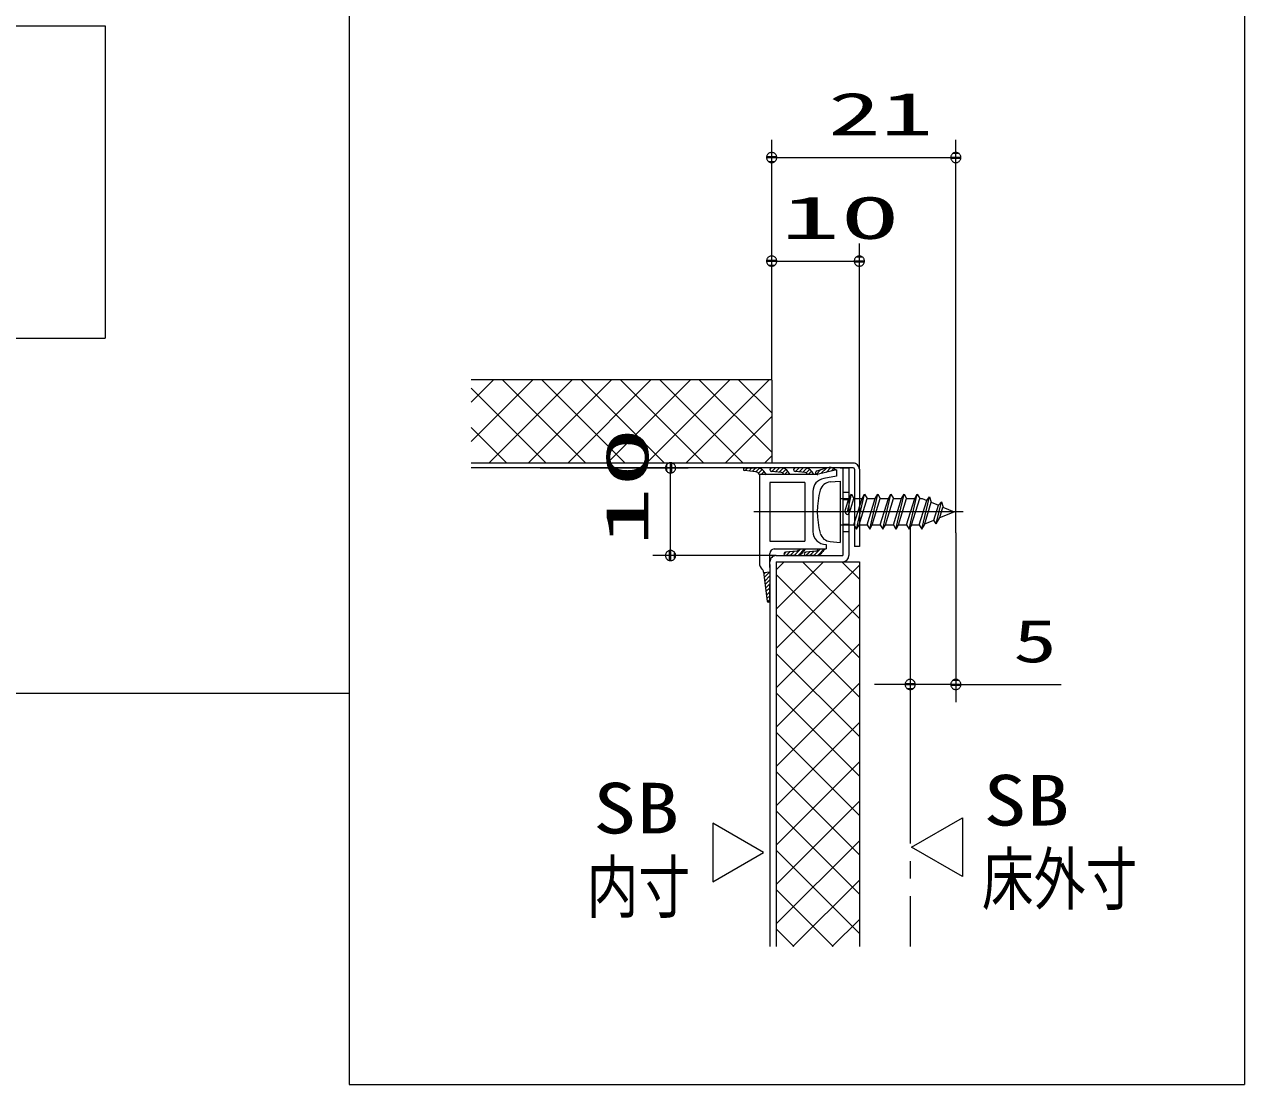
# Model space of a CAD drawing. Units: millimetres on the paper, scale 1:2. Extents: x -305 to 305, y -152 to 152.
# Drawn here: x -160.6 to -91, y -32.2 to 28.3 of the extents above; entities that cross this region are included whole.
import ezdxf
from ezdxf.enums import TextEntityAlignment as Align

# ---------------------------------------------------------------- set-up
doc = ezdxf.new("R2010")
doc.units = ezdxf.units.MM
doc.linetypes.add('LONG_CHAIN', pattern=[21, 18, -1, 1, -1])
doc.linetypes.add('LONG_DASHED2', pattern=[13, 12, -1])
for name, color, linetype, lineweight in [('0-0_TV', 7, 'Continuous', 9), ('0-1_S1', 7, 'Continuous', 9), ('0-3_0', 7, 'Continuous', 9)]:
    doc.layers.add(name, color=color, linetype=linetype, lineweight=lineweight)
doc.styles.add('ＭＳ ゴシック', font='')
doc.styles.get('ＭＳ ゴシック').set_extended_font_data('MS Gothic')

# ---------------------------------------------------------------- blocks, each defined once
blk = doc.blocks.new('_DOTSMALL')
at = {"layer": '0-3_0'}
for p, q in [((0.0746, 0.1), (-0.0746, 0.1)), ((0.1223, -0.0248), (-0.1223, -0.0248))]:
    blk.add_line(p, q, dxfattribs=at)
for points in [[(0.125, 0), (0.124, 0.0157), (0.1211, 0.0311), (0.1162, 0.046), (0.1095, 0.0602), (0.1011, 0.0735), (0.0911, 0.0856), (0.0797, 0.0963), (0.067, 0.1055), (0.0532, 0.1131), (0.0386, 0.1189), (0.0234, 0.1228), (0.0078, 0.1248), (-0.0078, 0.1248), (-0.0234, 0.1228), (-0.0386, 0.1189), (-0.0532, 0.1131), (-0.067, 0.1055), (-0.0797, 0.0963), (-0.0911, 0.0856), (-0.1011, 0.0735), (-0.1095, 0.0602), (-0.1162, 0.046), (-0.1211, 0.0311), (-0.124, 0.0157), (-0.125, 0), (0, 0)], [(-0.125, 0), (-0.124, -0.0157), (-0.1211, -0.0311), (-0.1162, -0.046), (-0.1095, -0.0602), (-0.1011, -0.0735), (-0.0911, -0.0856), (-0.0797, -0.0963), (-0.067, -0.1055), (-0.0532, -0.1131), (-0.0386, -0.1189), (-0.0234, -0.1228), (-0.0078, -0.1248), (0.0078, -0.1248), (0.0234, -0.1228), (0.0386, -0.1189), (0.0532, -0.1131), (0.067, -0.1055), (0.0797, -0.0963), (0.0911, -0.0856), (0.1011, -0.0735), (0.1095, -0.0602), (0.1162, -0.046), (0.1211, -0.0311), (0.124, -0.0157), (0.125, 0), (0, 0)]]:
    blk.add_lwpolyline(points, close=True, dxfattribs=at)

msp = doc.modelspace()

# ---------------------------------------------------------------- linework, layer by layer
at = {"layer": '0-0_TV'}
for p, q in [((-117.98, 8.02), (-117.98, 21.723)), ((-107.48, -0.687), (-107.48, 21.723)), ((-117.98, 20.723), (-107.48, 20.723)), ((-117.98, 8.02), (-117.98, 15.815)), ((-112.98, 2.945), (-112.98, 15.815)), ((-117.98, 14.815), (-112.98, 14.815)), ((-117.98, 8.045), (-135.108, 8.045)), ((-135.108, 6.778), (-133.841, 8.045)), ((-135.108, 4.533), (-131.596, 8.045)), ((-134.101, 3.295), (-129.351, 8.045)), ((-128.583, 3.295), (-133.333, 8.045)), ((-131.856, 3.295), (-127.106, 8.045)), ((-126.338, 3.295), (-131.088, 8.045)), ((-129.611, 3.295), (-124.861, 8.045)), ((-124.093, 3.295), (-128.843, 8.045)), ((-127.366, 3.295), (-122.616, 8.045)), ((-121.848, 3.295), (-126.598, 8.045)), ((-125.121, 3.295), (-120.371, 8.045)), ((-119.603, 3.295), (-124.353, 8.045)), ((-122.876, 3.295), (-118.126, 8.045)), ((-117.98, 3.918), (-122.108, 8.045)), ((-117.98, 6.163), (-119.863, 8.045)), ((-117.98, 8.02), (-117.98, 3.295)), ((-130.828, 3.295), (-135.108, 7.575)), ((-120.63, 3.295), (-117.98, 5.945)), ((-133.073, 3.295), (-135.108, 5.33)), ((-118.385, 3.295), (-117.98, 3.7)), ((-113.333, 3.295), (-135.108, 3.295)), ((-113.33, 3.02), (-135.108, 3.02)), ((-131.181, 3.02), (-122.747, 3.02)), ((-123.747, -1.98), (-123.747, 3.02)), ((-118.88, 2.792), (-119.529, 2.871)), ((-119.52, 3.02), (-118.817, 3.019)), ((-119.488, 2.866), (-119.334, 3.02)), ((-119.288, 2.842), (-119.11, 3.019)), ((-119.088, 2.817), (-118.886, 3.019)), ((-118.887, 2.793), (-118.681, 3)), ((-118.734, 2.722), (-118.529, 2.927)), ((-118.587, 2.645), (-118.415, 2.816)), ((-118.28, 2.645), (-118.425, 2.828)), ((-118.085, 2.922), (-117.987, 3.02)), ((-117.423, 2.764), (-117.995, 2.821)), ((-117.447, 3.02), (-117.99, 3.02)), ((-117.965, 2.818), (-117.763, 3.02)), ((-117.761, 2.797), (-117.538, 3.02)), ((-117.556, 2.777), (-117.328, 3.005)), ((-117.364, 2.745), (-117.172, 2.937)), ((-117.24, 2.645), (-117.055, 2.83)), ((-116.93, 2.645), (-117.03, 2.796)), ((-116.735, 2.925), (-116.64, 3.02)), ((-116.073, 2.764), (-116.645, 2.821)), ((-116.097, 3.02), (-116.64, 3.02)), ((-116.618, 2.818), (-116.415, 3.02)), ((-116.413, 2.798), (-116.191, 3.02)), ((-116.209, 2.778), (-115.98, 3.006)), ((-116.015, 2.746), (-115.823, 2.938)), ((-115.892, 2.645), (-115.706, 2.831)), ((-115.58, 2.645), (-115.68, 2.796)), ((-115.427, 2.661), (-115.168, 2.92)), ((-114.843, 3.025), (-115.409, 2.843)), ((-114.28, 2.901), (-115.38, 2.645)), ((-115.17, 2.694), (-114.838, 3.026)), ((-114.878, 2.762), (-114.599, 3.04)), ((-114.585, 2.83), (-114.436, 2.979)), ((-114.324, 2.89), (-114.347, 2.912)), ((-114.28, 2.901), (-114.28, 2.545)), ((-114.08, 3.02), (-113.58, 3.02)), ((-113.93, 3.02), (-113.93, -1.98)), ((-113.93, 3.02), (-113.58, 3.02)), ((-113.58, 3.02), (-113.58, -1.98)), ((-113.255, 2.945), (-113.255, -1.455)), ((-112.98, 2.945), (-112.98, -1.455)), ((-118.68, 2.645), (-118.691, 2.665)), ((-118.68, 2.645), (-118.68, -2.399)), ((-115.38, 2.645), (-118.68, 2.645)), ((-118.362, 2.645), (-118.316, 2.691)), ((-118.08, 2.195), (-118.08, -1.155)), ((-116.08, 2.195), (-118.08, 2.195)), ((-117.281, 2.645), (-117.307, 2.69)), ((-117.015, 2.645), (-116.964, 2.696)), ((-116.08, 2.195), (-116.08, -1.155)), ((-115.931, 2.645), (-115.957, 2.69)), ((-115.668, 2.645), (-115.615, 2.698)), ((-114.28, 2.545), (-115.011, 2.416)), ((-114.64, 2.221), (-114.08, 2.27)), ((-114.08, 2.27), (-114.08, -1.23)), ((-115.63, 1.678), (-115.63, -0.603)), ((-113.661, 0.52), (-113.43, 1.52)), ((-113.575, 1.27), (-113.43, 1.52)), ((-113.43, 1.52), (-113.286, 1.27)), ((-113.142, -0.48), (-112.68, 1.52)), ((-112.825, 1.27), (-112.68, 1.52)), ((-112.68, 1.52), (-112.536, 1.27)), ((-112.392, -0.48), (-111.93, 1.52)), ((-112.075, 1.27), (-111.93, 1.52)), ((-111.93, 1.52), (-111.786, 1.27)), ((-111.642, -0.48), (-111.18, 1.52)), ((-111.324, 1.27), (-111.18, 1.52)), ((-111.18, 1.52), (-111.036, 1.27)), ((-110.892, -0.48), (-110.43, 1.52)), ((-110.574, 1.27), (-110.43, 1.52)), ((-110.43, 1.52), (-110.286, 1.27)), ((-110.142, -0.48), (-109.68, 1.52)), ((-109.825, 1.27), (-109.68, 1.52)), ((-109.68, 1.52), (-109.536, 1.27)), ((-114.08, 1.27), (-113.574, 1.27)), ((-113.806, 0.52), (-113.575, 1.27)), ((-113.517, 0.52), (-113.286, 1.27)), ((-113.286, -0.23), (-112.825, 1.27)), ((-113.286, 1.27), (-112.824, 1.27)), ((-112.998, -0.23), (-112.536, 1.27)), ((-112.536, -0.23), (-112.075, 1.27)), ((-112.536, 1.27), (-112.093, 1.27)), ((-112.248, -0.23), (-111.786, 1.27)), ((-111.786, -0.23), (-111.325, 1.27)), ((-111.786, 1.27), (-111.325, 1.27)), ((-111.498, -0.23), (-111.036, 1.27)), ((-111.036, -0.23), (-110.575, 1.27)), ((-111.036, 1.27), (-110.575, 1.27)), ((-110.748, -0.23), (-110.286, 1.27)), ((-110.286, -0.23), (-109.825, 1.27)), ((-110.286, 1.27), (-109.825, 1.27)), ((-109.998, -0.23), (-109.536, 1.27)), ((-109.561, -0.23), (-109.133, 1.163)), ((-109.536, 1.27), (-109.391, 1.27)), ((-109.417, -0.48), (-108.989, 1.374)), ((-109.391, 1.27), (-109.133, 1.163)), ((-109.273, -0.23), (-108.877, 1.057)), ((-109.133, 1.163), (-108.989, 1.374)), ((-108.989, 1.374), (-108.877, 1.057)), ((-108.877, 1.057), (-108.468, 0.887)), ((-108.727, 0.045), (-108.468, 0.888)), ((-108.596, -0.171), (-108.305, 1.09)), ((-108.305, 1.091), (-108.468, 0.888)), ((-108.396, 0.182), (-108.212, 0.782)), ((-108.304, 1.091), (-108.211, 0.781)), ((-108.212, 0.781), (-107.581, 0.52)), ((-113.805, 0.52), (-113.748, 0.42)), ((-113.574, 0.42), (-113.517, 0.52)), ((-109.255, -0.174), (-108.726, 0.045)), ((-108.596, -0.171), (-108.726, 0.045)), ((-108.595, -0.171), (-108.396, 0.182)), ((-108.395, 0.182), (-107.58, 0.52)), ((-114.08, -0.23), (-113.286, -0.23)), ((-113.286, -0.23), (-113.142, -0.48)), ((-113.142, -0.48), (-112.997, -0.23)), ((-112.987, -0.23), (-112.536, -0.23)), ((-112.536, -0.23), (-112.392, -0.48)), ((-112.392, -0.48), (-112.247, -0.23)), ((-112.247, -0.23), (-111.786, -0.23)), ((-111.786, -0.23), (-111.642, -0.48)), ((-111.642, -0.48), (-111.497, -0.23)), ((-111.497, -0.23), (-111.036, -0.23)), ((-111.036, -0.23), (-110.892, -0.48)), ((-110.891, -0.48), (-110.747, -0.23)), ((-110.747, -0.23), (-110.286, -0.23)), ((-110.286, -0.23), (-110.142, -0.48)), ((-110.141, -0.48), (-109.997, -0.23)), ((-110.08, -0.407), (-110.08, -10.333)), ((-109.997, -0.23), (-109.561, -0.23)), ((-109.561, -0.23), (-109.417, -0.48)), ((-109.416, -0.48), (-109.272, -0.23)), ((-107.48, -0.687), (-107.48, -10.333)), ((-118.08, -1.155), (-116.08, -1.155)), ((-114.88, -1.353), (-114.88, -1.605)), ((-114.64, -1.181), (-114.08, -1.23)), ((-117.73, -1.98), (-124.747, -1.98)), ((-118.08, -2.658), (-118.08, -1.855)), ((-117.832, -1.605), (-114.88, -1.605)), ((-117.73, -1.98), (-113.93, -1.98)), ((-117.282, -1.888), (-117.173, -1.779)), ((-116.568, -1.726), (-117.191, -1.78)), ((-116.578, -1.98), (-117.182, -1.98)), ((-117.15, -1.98), (-116.927, -1.757)), ((-116.925, -1.98), (-116.681, -1.736)), ((-116.701, -1.98), (-116.326, -1.605)), ((-116.463, -1.967), (-116.101, -1.605)), ((-116.425, -1.605), (-116.452, -1.652)), ((-116.061, -1.605), (-116.161, -1.756)), ((-116.121, -1.849), (-116.057, -1.785)), ((-115.467, -1.726), (-116.035, -1.781)), ((-116.027, -1.98), (-115.806, -1.758)), ((-115.478, -1.98), (-116.026, -1.98)), ((-115.803, -1.98), (-115.557, -1.734)), ((-115.578, -1.98), (-115.203, -1.605)), ((-115.325, -1.605), (-115.351, -1.651)), ((-115.332, -1.958), (-114.979, -1.605)), ((-114.961, -1.605), (-115.061, -1.756)), ((-112.98, -1.455), (-113.255, -1.455)), ((-118.08, -2.658), (-118.096, -4.579)), ((-118.08, -2.48), (-118.08, -24.284)), ((-117.73, -2.33), (-112.98, -2.33)), ((-117.73, -2.33), (-117.73, -24.284)), ((-117.73, -2.785), (-117.275, -2.33)), ((-117.73, -5.03), (-115.03, -2.33)), ((-117.73, -7.275), (-112.98, -2.525)), ((-112.98, -5.573), (-116.223, -2.33)), ((-112.98, -3.328), (-113.978, -2.33)), ((-112.98, -2.33), (-112.98, -24.284)), ((-118.439, -2.921), (-118.238, -4.588)), ((-118.436, -2.947), (-118.082, -2.916)), ((-118.426, -3.032), (-118.333, -2.938)), ((-118.402, -3.232), (-118.086, -2.916)), ((-118.377, -3.432), (-118.084, -3.139)), ((-118.353, -3.632), (-118.086, -3.365)), ((-112.98, -7.818), (-117.73, -3.068)), ((-118.329, -3.833), (-118.088, -3.592)), ((-118.305, -4.033), (-118.09, -3.818)), ((-118.281, -4.233), (-118.092, -4.044)), ((-118.256, -4.434), (-118.093, -4.271)), ((-118.19, -4.591), (-118.095, -4.497)), ((-118.184, -4.632), (-118.142, -4.628)), ((-117.73, -9.52), (-112.98, -4.77)), ((-112.98, -10.063), (-117.73, -5.313)), ((-117.73, -11.765), (-112.98, -7.015)), ((-112.98, -12.308), (-117.73, -7.558)), ((-117.73, -14.01), (-112.98, -9.26)), ((-109.8, -9.333), (-112.12, -9.333)), ((-107.48, -9.333), (-110.08, -9.333)), ((-107.48, -9.333), (-101.467, -9.333)), ((-112.98, -14.553), (-117.73, -9.803)), ((-117.73, -16.255), (-112.98, -11.505)), ((-112.98, -16.798), (-117.73, -12.048)), ((-117.73, -18.5), (-112.98, -13.75)), ((-112.98, -19.043), (-117.73, -14.293)), ((-117.73, -20.745), (-112.98, -15.995)), ((-112.98, -21.288), (-117.73, -16.538)), ((-117.73, -22.991), (-112.98, -18.241)), ((-112.98, -23.533), (-117.73, -18.783)), ((-116.778, -24.284), (-112.98, -20.486)), ((-114.475, -24.284), (-117.73, -21.028)), ((-114.533, -24.284), (-112.98, -22.731)), ((-116.72, -24.284), (-117.73, -23.273))]:
    msp.add_line(p, q, dxfattribs=at)
at = {"layer": '0-0_TV', "linetype": 'LONG_DASHED2'}
for p, q in [((-113.93, 1.645), (-113.58, 1.645)), ((-113.93, 1.22), (-113.58, 1.22)), ((-113.93, -0.18), (-113.58, -0.18)), ((-113.93, -0.605), (-113.58, -0.605))]:
    msp.add_line(p, q, dxfattribs=at)
at = {"layer": '0-0_TV', "linetype": 'LONG_CHAIN'}
for p, q in [((-107.068, 0.52), (-118.989, 0.52)), ((-110.08, -0.407), (-110.08, -24.284))]:
    msp.add_line(p, q, dxfattribs=at)
at = {"layer": '0-0_TV'}
for points in [[(-121.341, -20.583), (-118.444, -18.909), (-121.341, -17.236)], [(-107.108, -20.282), (-110.006, -18.609), (-107.108, -16.935)]]:
    msp.add_lwpolyline(points, close=True, dxfattribs=at)
for centre, radius, start, end in [((-119.52, 2.945), 0.075, 89.90067, 263.13127), ((-118.91, 2.544), 0.25, 28.90204, 83.13127), ((-118.818, 2.519), 0.5, 38.2604, 90.2604), ((-117.985, 2.92), 0.1, 90.00005, 264.37192), ((-117.447, 2.52), 0.5, 33.49443, 90), ((-116.635, 2.92), 0.1, 90.00005, 264.37192), ((-116.097, 2.52), 0.5, 33.49443, 90), ((-115.378, 2.748), 0.1, 107.78062, 283.085), ((-114.69, 2.549), 0.5, 46.57942, 107.78062), ((-113.33, 2.945), 0.35, 359.99999, 90.36873), ((-113.33, 2.945), 0.075, 0, 90.00005), ((-117.437, 2.615), 0.15, 30, 84.37192), ((-116.087, 2.615), 0.15, 30, 84.37192), ((-114.88, 1.678), 0.75, 100, 180), ((-114.583, 1.574), 0.65, 94.99935, 164.11895), ((-110.88, 0.52), 4.5, 164.11912, 195.88108), ((-113.66, 0.47), 0.1, 210.00023, 329.99988), ((-114.88, -0.603), 0.75, 180, 270), ((-114.583, -0.534), 0.65, 195.88176, 265.00048), ((-117.83, -1.855), 0.25, 90.00013, 180), ((-117.73, -2.33), 0.35, 90, 180.00001), ((-117.182, -1.88), 0.1, 94.97975, 270.00007), ((-116.578, -1.48), 0.5, 270, 326.50558), ((-116.581, -1.577), 0.15, 274.97975, 330), ((-116.026, -1.88), 0.1, 95.51, 270.00007), ((-115.478, -1.48), 0.5, 270, 326.50558), ((-115.481, -1.576), 0.15, 275.51, 330), ((-113.93, -1.98), 0.35, 270, 0), ((-118.18, -2.399), 0.5, 180, 227.4505), ((-118.18, -2.399), 0.5, 180, 227.4505), ((-118.18, -2.399), 0.5, 180, 227.4505), ((-118.687, -2.951), 0.25, 6.89306, 47.4505), ((-118.188, -4.582), 0.05, 186.89306, 275.07039), ((-118.146, -4.578), 0.05, 275.07039, 359.53125)]:
    msp.add_arc(centre, radius, start, end, dxfattribs=at)
at = {"layer": '0-1_S1'}
for p, q in [((-142.062, 37.003), (-142.062, -32.154)), ((-91.016, 37.003), (-91.016, -32.154)), ((-213.264, 28.232), (-155.975, 28.232)), ((-155.975, 28.232), (-155.975, 10.415)), ((-213.264, 10.415), (-155.975, 10.415)), ((-184.858, -9.821), (-142.062, -9.821)), ((-142.062, -32.154), (-91.016, -32.154))]:
    msp.add_line(p, q, dxfattribs=at)

# ---------------------------------------------------------------- block references
at = {"layer": '0-0_TV', "xscale": 2.32, "yscale": 2.32}
for p, rotation in [((-117.98, 20.723), 180), ((-117.98, 14.815), 180), ((-123.747, 3.02), 90), ((-123.747, -1.98), 270), ((-110.08, -9.333), 180)]:
    msp.add_blockref('_DOTSMALL', p, dxfattribs=dict(at, rotation=rotation))
for p in [(-107.48, 20.723), (-112.98, 14.815), (-107.48, -9.333)]:
    msp.add_blockref('_DOTSMALL', p, dxfattribs=at)

# ---------------------------------------------------------------- texts
at = {"layer": '0-0_TV', "style": 'ＭＳ ゴシック'}
for s, height, width, p in [('21', 2.444, 1.8, (-114.762, 21.253)), ('10', 2.444, 2.05, (-117.481, 15.345)), ('5', 2.441, 1.5, (-104.207, -8.803)), ('SB', 2.889, 1.25, (-105.912, -18.245)), ('SB', 2.889, 1.25, (-128.16, -18.697)), ('床外寸', 2.889, 0.75, (-105.996, -22.741)), ('内寸', 2.889, 0.75, (-128.535, -23.193))]:
    msp.add_text(s, height=height, dxfattribs=dict(at, width=width)).set_placement(p, align=Align.BOTTOM_LEFT)
at = {"layer": '0-0_TV', "style": 'ＭＳ ゴシック', "width": 2.05}
msp.add_text('10', height=2.444, rotation=90, dxfattribs=at).set_placement((-124.277, -1.48), align=Align.BOTTOM_LEFT)

doc.saveas('drawing.dxf')
